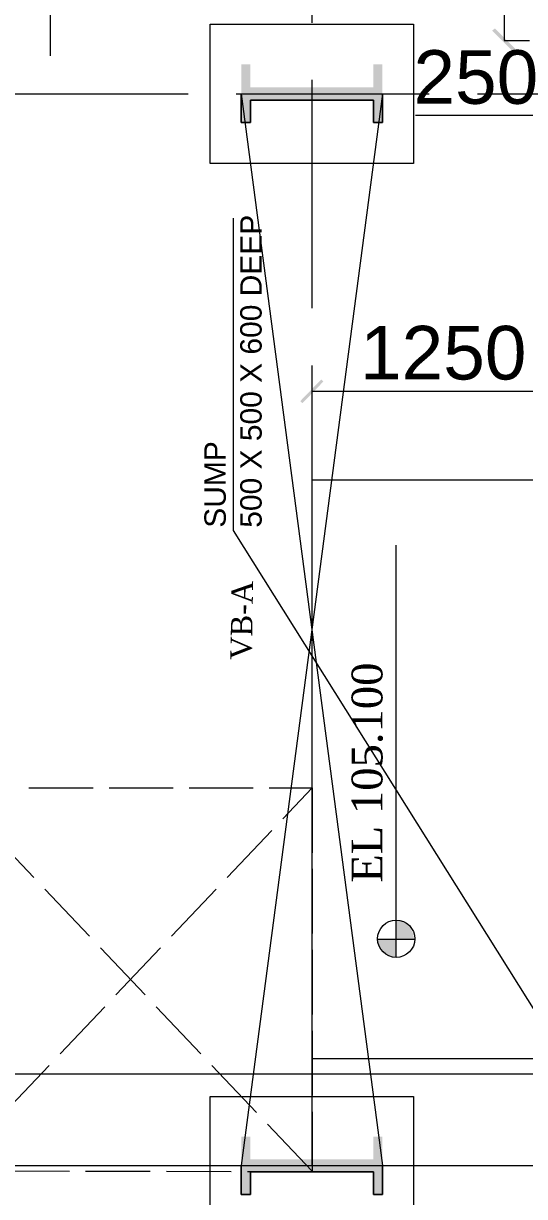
# Model space of a CAD drawing. Header units: inches. Extents: x 2602 to 127694, y 109 to 91908.
# Drawn here: x 28962 to 31301, y 26531 to 32002 of the extents above; entities that cross this region are included whole.
import ezdxf

# ---------------------------------------------------------------- set-up
doc = ezdxf.new("R2010")
doc.units = ezdxf.units.IN
doc.header["$MEASUREMENT"] = 0
doc.linetypes.add('PDF_IMPORT', pattern=[1, 0.8, -0.2])
doc.layers.add('PDF_Geometry', color=7, linetype='Continuous')
doc.layers.add('PDF_Solid Fills', color=7, linetype='Continuous', true_color=0x724639)
doc.layers.add('PDF_Text', color=230, linetype='Continuous', true_color=0xff007f)
doc.styles.add('PDF Arial', font='arial.ttf')
doc.styles.add('PDF Times New Roman', font='times.ttf')

msp = doc.modelspace()

# ---------------------------------------------------------------- hatches: boundary and pattern name
at = {"layer": 'PDF_Solid Fills', "true_color": 0x00b8b8, "transparency": 33554559}
for points in [[(31162.6, 31979.3), (31149.5, 31969.5), (31251.1, 31867.8), (31261, 31880.9)], [(30362.2, 30332.7), (30352.4, 30342.5), (30254, 30240.9), (30263.8, 30231)]]:
    msp.add_hatch(color=132, dxfattribs=at).paths.add_polyline_path(points)
at = {"layer": 'PDF_Solid Fills', "transparency": 33554559}
for points in [[(30637.8, 31539.8), (30637.8, 31812.1), (30595.1, 31812.1), (30595.1, 31703.8), (30021.1, 31703.8), (30021.1, 31812.1), (29978.4, 31812.1), (29978.4, 31539.8), (30021.1, 31539.8), (30021.1, 31644.8), (30595.1, 31644.8), (30595.1, 31539.8)], [(30637.8, 26540.8), (30637.8, 26809.8), (30595.1, 26809.8), (30595.1, 26704.8), (30021.1, 26704.8), (30021.1, 26809.8), (29978.4, 26809.8), (29978.4, 26540.8), (30021.1, 26540.8), (30021.1, 26645.8), (30595.1, 26645.8), (30595.1, 26540.8)]]:
    msp.add_hatch(color=256, dxfattribs=at).paths.add_polyline_path(points)
at = {"layer": 'PDF_Solid Fills', "true_color": 0x5bb8b8, "transparency": 33554559}
h = msp.add_hatch(color=123, dxfattribs=at)
h.paths.add_polyline_path([(30700.1, 27731.5), (30611.5, 27731.5), (30614.8, 27718.4), (30618.1, 27702), (30624.6, 27688.9), (30634.5, 27679.1), (30644.3, 27665.9), (30654.2, 27659.4), (30670.6, 27652.8), (30683.7, 27649.5), (30700.1, 27646.3)])
h.paths.add_polyline_path([(30713.2, 27816.8), (30700.1, 27816.8), (30700.1, 27731.5), (30785.4, 27731.5), (30782.1, 27747.9), (30778.8, 27761.1), (30765.7, 27787.3), (30752.6, 27797.1), (30742.7, 27807), (30726.3, 27813.5)])

# ---------------------------------------------------------------- linework, layer by layer
at = {"layer": 'PDF_Geometry', "color": 30, "linetype": 'PDF_IMPORT', "lineweight": 0, "ltscale": 1331.743661, "true_color": 0xff7f00}
msp.add_lwpolyline([(30309.7, 17356.4), (30309.7, 79643.3)], dxfattribs=at)
at = {"layer": 'PDF_Geometry', "linetype": 'PDF_IMPORT', "lineweight": 0, "ltscale": 377.218032}
msp.add_lwpolyline([(29086.2, 35925.4), (29086.2, 31844.9)], dxfattribs=at)
at = {"layer": 'PDF_Geometry', "color": 132, "lineweight": 0, "true_color": 0x00b8b8}
for points in [[(31323.3, 32924), (31205.2, 32924), (31205.2, 32245), (31205.2, 31923.6), (31323.3, 31923.6)], [(31398.8, 31674.3), (31398.8, 31572.6), (30791.9, 31572.6)], [(30309.7, 29873.5), (30309.7, 30286.8), (31559.5, 30286.8), (31559.5, 29873.5), (31559.5, 30237.6), (33557.1, 30237.6), (33557.1, 29873.5)], [(30309.7, 29873.5), (30309.7, 29873.5)], [(60585.6, 27101.7), (17435.1, 27101.7), (17435.1, 27200.2)]]:
    msp.add_lwpolyline(points, dxfattribs=at)
at = {"layer": 'PDF_Geometry', "color": 17, "lineweight": 0, "true_color": 0x724639}
for points in [[(29834.1, 31999), (30782.1, 31999), (30782.1, 31349.6), (29834.1, 31349.6)], [(30309.7, 31644.8), (30595.1, 31644.8), (30595.1, 31539.8), (30637.8, 31539.8), (30637.8, 31674.3), (30637.8, 31539.8), (30595.1, 31539.8), (30595.1, 31644.8), (30309.7, 31644.8), (30021.1, 31644.8), (30021.1, 31539.8), (29978.4, 31539.8), (29978.4, 31674.3), (29978.4, 31539.8), (30021.1, 31539.8), (30021.1, 31644.8)], [(30309.7, 31644.8), (30595.1, 31644.8), (30595.1, 31539.8), (30637.8, 31539.8), (30637.8, 31674.3), (30637.8, 31539.8), (30595.1, 31539.8), (30595.1, 31644.8), (30309.7, 31644.8), (30021.1, 31644.8), (30021.1, 31539.8), (29978.4, 31539.8), (29978.4, 31674.3), (29978.4, 31539.8), (30021.1, 31539.8), (30021.1, 31644.8)], [(29834.1, 26996.8), (30782.1, 26996.8), (30782.1, 26350.6), (29834.1, 26350.6)], [(30309.7, 26645.8), (30595.1, 26645.8), (30595.1, 26540.8), (30637.8, 26540.8), (30637.8, 26675.3), (30637.8, 26540.8), (30595.1, 26540.8), (30595.1, 26645.8), (30309.7, 26645.8), (30021.1, 26645.8), (30021.1, 26540.8), (29978.4, 26540.8), (29978.4, 26675.3), (29978.4, 26540.8), (30021.1, 26540.8), (30021.1, 26645.8)], [(30309.7, 26645.8), (30595.1, 26645.8), (30595.1, 26540.8), (30637.8, 26540.8), (30637.8, 26675.3), (30637.8, 26540.8), (30595.1, 26540.8), (30595.1, 26645.8), (30309.7, 26645.8), (30021.1, 26645.8), (30021.1, 26540.8), (29978.4, 26540.8), (29978.4, 26675.3), (29978.4, 26540.8), (30021.1, 26540.8), (30021.1, 26645.8)]]:
    msp.add_lwpolyline(points, close=True, dxfattribs=at)
at = {"layer": 'PDF_Geometry', "color": 30, "linetype": 'PDF_IMPORT', "lineweight": 0, "ltscale": 1125.093782, "true_color": 0xff7f00}
for points in [[(11954, 31674.3), (103309.6, 31674.3)], [(11954, 26675.3), (103309.6, 26675.3)]]:
    msp.add_lwpolyline(points, dxfattribs=at)
at = {"layer": 'PDF_Geometry', "color": 17, "lineweight": 0, "true_color": 0x724639}
for points in [[(29978.4, 31674.3), (30637.8, 26675.3)], [(30637.8, 31674.3), (29978.4, 26675.3)]]:
    msp.add_lwpolyline(points, dxfattribs=at)
at = {"layer": 'PDF_Geometry', "lineweight": 0}
for points in [[(31507, 27144.4), (29942.4, 29637.3), (29942.4, 31093.7)], [(29942.4, 29637.3), (29942.4, 29637.3)]]:
    msp.add_lwpolyline(points, dxfattribs=at)
at = {"layer": 'PDF_Geometry', "color": 15, "lineweight": 0, "true_color": 0x944a4a}
msp.add_lwpolyline([(36309.1, 27173.9), (30309.7, 27173.9), (30309.7, 28374.4), (30309.7, 28672.9), (30309.7, 29873.5), (31559.5, 29873.5), (33557.1, 29873.5), (36309.1, 29873.5)], dxfattribs=at)
at = {"layer": 'PDF_Geometry', "color": 123, "lineweight": 0, "true_color": 0x5bb8b8}
for points in [[(30700.1, 29568.4), (30700.1, 27816.8), (30700.1, 27646.3)], [(30611.5, 27731.5), (30785.4, 27731.5)]]:
    msp.add_lwpolyline(points, dxfattribs=at)
at = {"layer": 'PDF_Geometry', "linetype": 'PDF_IMPORT', "lineweight": 0, "ltscale": 377.659881}
for points in [[(30309.7, 26645.8), (28613.9, 26649.1), (22962.2, 28436.8), (22962.2, 26675.3), (28613.9, 26649.1), (28613.9, 28436.8), (22962.2, 28436.8), (17307.2, 26675.3)], [(28613.9, 26649.1), (30309.7, 28436.8), (30309.7, 26649.1), (28613.9, 28436.8), (22962.2, 26675.3)]]:
    msp.add_lwpolyline(points, dxfattribs=at)
at = {"layer": 'PDF_Geometry', "linetype": 'PDF_IMPORT', "lineweight": 0, "ltscale": 373.937875}
msp.add_lwpolyline([(28613.9, 28436.8), (30309.7, 28436.8)], dxfattribs=at)
at = {"layer": 'PDF_Geometry', "color": 32, "lineweight": 0, "true_color": 0xb85b00}
msp.add_lwpolyline([(22421, 26675.3), (99435.8, 26675.3), (99435.8, 26872.1)], dxfattribs=at)
at = {"layer": 'PDF_Geometry', "color": 123, "lineweight": 0, "true_color": 0x5bb8b8}
msp.add_circle((30701.7, 27733.2), 86.9, dxfattribs=at)

# ---------------------------------------------------------------- texts
at = {"layer": 'PDF_Text', "color": 132, "true_color": 0x00b8b8, "char_height": 249.99, "attachment_point": 7, "style": 'PDF Arial'}
for s, insert in [('250', (30782.1, 31624.1)), ('1250', (30532.8, 30338.3))]:
    msp.add_mtext(s, dxfattribs=dict(at, insert=insert))
at = {"layer": 'PDF_Text', "color": 7, "attachment_point": 7, "rotation": 90, "style": 'PDF Arial'}
for s, insert, char_height in [('500 X 500 X 600 DEEP', (30075.3, 29650.4), 99.997), ('SUMP', (29908, 29650.4), 100)]:
    msp.add_mtext(s, dxfattribs=dict(at, insert=insert, char_height=char_height))
at = {"layer": 'PDF_Text', "insert": (30029.9, 29033.7), "char_height": 100, "attachment_point": 7, "rotation": 88.956, "style": 'PDF Times New Roman'}
msp.add_mtext('VB-A', dxfattribs=at)
at = {"layer": 'PDF_Text', "color": 32, "true_color": 0xdd6d00, "insert": (30640.7, 27994.6), "char_height": 144, "attachment_point": 7, "rotation": 90, "style": 'PDF Times New Roman'}
msp.add_mtext('EL 105.100', dxfattribs=at)

doc.saveas('drawing.dxf')
